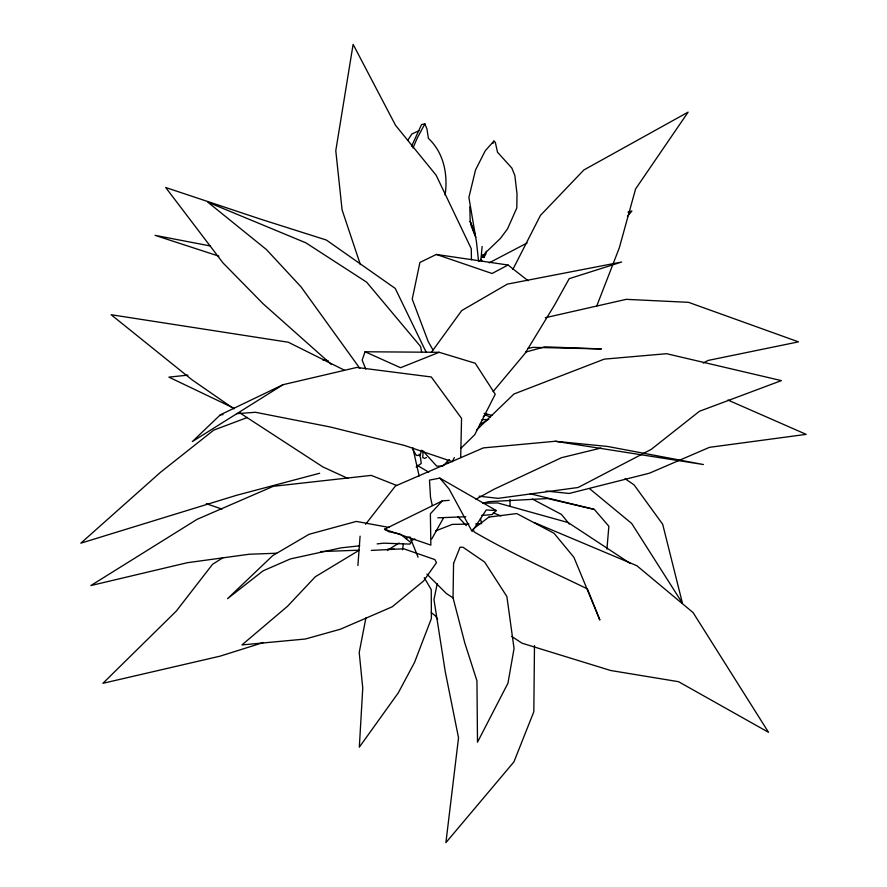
<?xml version="1.0" encoding="UTF-8"?>
<svg xmlns="http://www.w3.org/2000/svg" width="887" height="887" viewBox="0 0 887 887"><rect width="100%" height="100%" fill="white"/><g stroke="black" fill="none" stroke-linecap="round" stroke-linejoin="round"><path stroke-width="1.33" d="M534.484 645.603L533.819 711.751L513.928 761.889L445.906 842.65L458.535 737.807L445.23 671.514L433.965 599.59L437.258 583.502M460.686 457.57L461.562 418.387L431.282 376.964L356.774 367.451L283.031 384.692L220.331 414.817L192.335 441.582L283.031 384.692M510.092 506.355L509.97 499.514M445.108 195.085C448.046 174.695 443.955 152.941 428.421 138.372L426.946 128.914L424.873 123.87L421.558 124.535L411.546 146.3M357.904 565.551L360.089 536.18M606.93 549.12L608.859 526.257L594.323 509.404L530.238 493.771M482.129 246.497L480.898 259.736A3.648 2.184 5.2 0 1 482.062 261.477M423.132 451.505L422.722 457.47L424.596 458.446L426.447 457.504M486.331 251.221L485.965 253.859L483.914 257.485L481.641 257.152M402.521 549.829L403.419 543.598M365.91 617.862L359.213 652.51L362.75 688.013L359.335 747.164L398.318 692.814L414.528 662.412L431.392 618.505L431.237 589.622L424.241 577.67M421.691 450.197L420.128 455.375L416.369 455.441L412.887 449.554M461.118 448.09L474.711 434.741L495.234 394.216L475.21 363.238L439.187 352.294L365.089 351.773L362.14 360.1L365.732 369.014M493.105 143.306L493.915 141.055L495.323 142.363L497.507 152.22L511.799 167.998L514.837 175.404L517.01 193.976L516.811 207.968L507.53 228.901L500.357 238.481L485.189 253.039L482.306 257.23M596.807 305.86L619.303 247.872L635.591 188.942L688.124 112.128L583.89 169.96L540.449 215.397L512.897 269.382M407.732 140.334L411.878 133.97L418.986 130.711M412.987 148.029L417.167 138.239L424.873 123.87M452.425 461.307L454.332 457.625M431.758 538.952L443.422 518.052M479.412 261.421L480.865 259.326M431.282 352.483L461.706 310.594L507.297 284.139L621.676 262.009L569.199 278.673L554.641 304.884L525.093 353.37L493.117 391.577M365.599 524.284L395.402 486.021L483.371 447.902L555.284 441.271L607.54 446.449L703.424 464.533L555.284 441.271M627.486 216.295L631.899 210.995L627.963 212.193M493.915 141.055L485.244 150.79L475.565 169.849L468.89 197.424L476.541 242.461L478.548 261.133M442.325 500.889L430.383 513.795L430.86 545.106L384.526 529.24L442.325 500.889L449.177 500.346M449.465 459.521L442.668 466.196L436.67 466.085L422.744 450.729M432.279 505.39L430.517 497.385L429.485 480.111L439.819 478.104L496.299 510.557L492.196 514.571L481.63 515.436M476.452 430.14L513.939 394.016L604.269 359.135L666.581 353.702L781.38 380.612L699.51 411.246L651.158 449.421L578.147 487.484L498.228 498.339L479.113 496.221M483.315 416.513L486.608 414.052M416.114 466.994L421.214 463.491L420.626 458.058L419.163 454.188M222.947 557.712L212.536 564.309L176.302 611.076L102.903 683.312L220.043 656.169L263.317 642.543M387.397 550.306L399.072 542.988M406.08 538.597L408.419 537.134M357.805 551.082L315.295 576.772L287.488 606.309L241.951 644.927L305.361 639.017L340.442 629.205L392.22 606.797L423.664 580.896L436.482 562.657L434.874 559.597L403.762 548.787L371.32 550.406M479.767 424.474L486.908 420.405M475.964 499.204L494.159 489.192L561.493 457.692L600.965 448.057M703.28 363.038L708.081 360.444L798.466 341.861L688.534 302.334L626.266 299.34L545.305 317.723M528.075 280.747L508.063 265.025L492.063 273.495L436.349 254.447L419.928 262.441L412.222 299.152L428.277 341.717L433 349.988M489.203 262.84L527.144 242.96M439.187 352.294L400.536 367.717L365.089 351.773M411.136 540.571L414.994 539.052M435.584 530.958L452.303 524.383L468.835 524.084M247.395 417.478L213.723 430.128L160.347 472.427L80.828 543.188L236.419 495.334L319.653 473.248M525.47 352.128L544.962 346.828L601.408 348.935L533.054 347.36L527.654 348.491M359.767 545.804L341.051 547.856L290.393 558.921L263.04 570.862L227.549 598.67L272.719 555.617L309.064 534.296L356.341 521.423L388.983 527.421M377.152 543.897L383.838 543.166L409.916 544.108L411.003 542.711L400.447 534.162M187.966 375.134L168.896 377.13L233.891 408.197M220.331 414.817L223.036 414.628M236.563 413.652L255.5 412.289L330.141 426.957L404.383 445.418L452.536 461.695M437.779 517.831L465.786 516.733M276.666 553.222L249.258 554.242L187.29 562.713L90.829 585.564L197.014 519.372L273.296 486.309L371.254 475.388L396.722 485.477M320.506 551.581L358.858 550.195M387.564 549.308L394.405 549.108M482.051 419.651L488.848 419.484M475.731 523.951L479.867 523.884M496.299 510.557L486.253 509.936L472.139 531.501L449.11 489.025L439.819 478.104M546.104 491.065L569.188 493.46L649.428 473.192L709.456 447.336L806.172 434.364L727.905 400.037M436.349 254.447L508.063 265.025M322.702 359.834L328.068 360.687M210.33 245.954L155.081 235.365L218.912 256.166M399.327 533.83L388.672 531.679L384.526 529.24M594.323 509.404L547.667 498.549L489.081 501.621L482.517 503.262L497.674 502.929L568.146 522.565L630.324 563.489M484.125 413.353L492.141 415.471M206.294 503.694L221.972 509.094M493.172 512.819L500.878 515.89M534.983 522.864L636.877 565.729L693.102 612.595L768.53 732.318L678.544 681.693L610.611 670.483L522 643.186L511.677 636.411M485.433 414.916L490.289 417.156M347.959 478.459L322.846 466.917L239.69 412.799M344.478 370.212L288.275 342.227L111.13 314.719L191.847 379.68L233.991 408.863M532.289 499.037L561.404 514.393L569.31 524.04M416.957 465.198L428.743 472.161M453.235 598.015L446.361 593.492L426.88 574.089M625.058 478.725L634.094 484.901L662.689 524.272L682.447 603.249L631.721 523.496L589.633 488.726M431.171 612.54L435.428 615.888L437.679 619.303M331.416 364.502L263.04 303.709L222.97 262.885L165.703 187.512L260.59 219.156L326.327 240.022L395.247 288.43L426.192 352.25M457.925 516.678L466.318 525.669M359.823 368.349L301.003 286.823L266.41 249.546L207.802 202.147L305.882 242.838L366.63 282.155L420.593 346.529L421.613 351.928M409.827 536.735L418.087 557.224M475.82 237.372L471.274 226.052L470.199 221.329L469.8 206.837M482.905 254.968L483.914 257.485L482.938 254.902M475.099 234.235L470.199 221.329L474.789 234.345M360.377 264.603L342.094 209.909L335.785 150.69L353.126 44.35L395.535 125.322L436.127 175.205L471.274 248.737L471.44 259.714M447.292 460.841L447.824 463.058M412.799 447.702L419.13 475.986M480.455 518.418L481.608 523.729M453.567 563.422L453.046 597.838L464.799 642.986L476.951 680.817L477.494 742.208L507.963 683.178L514.05 648.541L506.887 596.552L484.635 562.048L462.992 547.246L460.076 547.179L453.567 563.422M488.914 517.077L473.004 529.206L474.268 531.978C510.857 553.211 549.397 570.507 587.382 588.868L599.856 620.013L573.933 557.346L554.042 533.264L516.733 513.562L488.914 517.077"/></g></svg>
